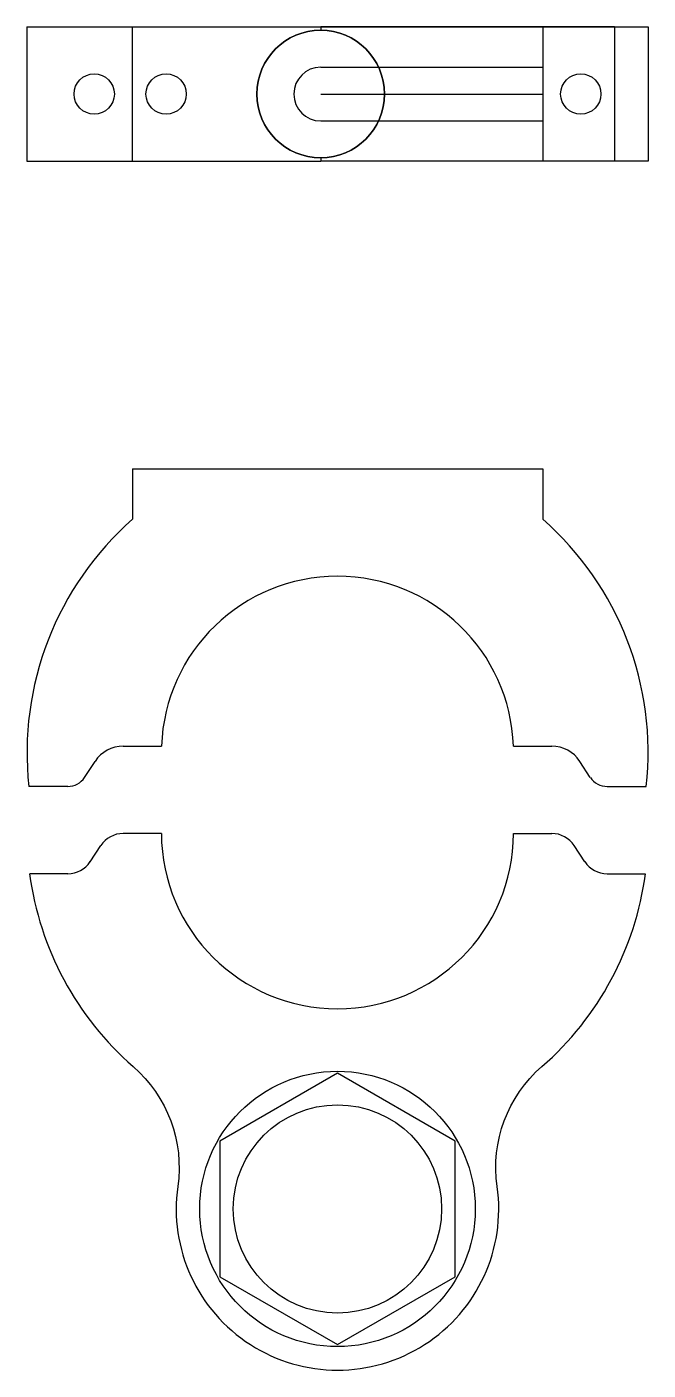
# Model space of a CAD drawing. Header units: millimetres. Extents: x 47 to 93, y 110 to 210.
import ezdxf

# ---------------------------------------------------------------- set-up
doc = ezdxf.new("R2010")
doc.units = ezdxf.units.MM
for name, color, linetype in [('Layer1', 5, 'Continuous'), ('Layer2', 4, 'Continuous'), ('Layer3', 6, 'Continuous'), ('Layer4', 1, 'Continuous'), ('Layer5', 7, 'Continuous'), ('Layer6', 2, 'Continuous'), ('Layer8', 43, 'Continuous')]:
    doc.layers.add(name, color=color, linetype=linetype)

msp = doc.modelspace()

# ---------------------------------------------------------------- linework, layer by layer
for centre in [(88.1, 205), (70, 150)]:
    msp.add_circle(centre, 0)
at = {"layer": 'Layer1'}
for p, q in [((46.89, 210), (46.89, 200)), ((46.89, 210), (68.75, 210)), ((68.75, 210), (68.75, 209.75)), ((68.75, 200.25), (68.75, 200)), ((46.89, 200), (68.75, 200)), ((54.75, 177.1), (85.27, 177.1)), ((54.75, 177.1), (54.75, 173.35)), ((85.27, 177.1), (85.27, 173.35)), ((54.06, 156.45), (56.91, 156.45)), ((83.09, 156.45), (85.94, 156.45)), ((51.19, 154.13), (51.97, 155.32)), ((88.81, 154.13), (88.03, 155.32)), ((49.93, 153.45), (47.04, 153.45)), ((90.07, 153.45), (92.96, 153.45))]:
    msp.add_line(p, q, dxfattribs=at)
for centre, radius, start, end in [((68.75, 205), 4.75, 90, 270), ((70.04, 155.97), 23.14, 131.3403, 186.2592), ((70.02, 156.01), 23.09, 353.638, 48.6747), ((70, 156), 13.1, 1.9736, 178.0264), ((54.06, 153.95), 2.5, 90, 146.75), ((85.94, 153.95), 2.5, 33.25, 90), ((49.93, 154.95), 1.5, 270, 326.75), ((90.07, 154.95), 1.5, 213.25, 270)]:
    msp.add_arc(centre, radius, start, end, dxfattribs=at)
at = {"layer": 'Layer2'}
for p, q in [((90.61, 210), (68.75, 210)), ((68.75, 210), (68.75, 209.75)), ((90.61, 210), (90.61, 200)), ((68.75, 200.25), (68.75, 200)), ((90.61, 200), (68.75, 200)), ((51.61, 147.85), (52.39, 149.05)), ((56.9, 149.95), (54.06, 149.95)), ((83.1, 149.95), (85.94, 149.95)), ((88.39, 147.85), (87.61, 149.05)), ((49.93, 146.95), (47.1, 146.95)), ((90.07, 146.95), (92.9, 146.95))]:
    msp.add_line(p, q, dxfattribs=at)
for centre, radius, start, end in [((68.75, 205), 4.75, 270, 90), ((54.06, 147.95), 2, 90, 146.75), ((70, 150), 13.1, 180.2137, 359.7863), ((85.94, 147.95), 2, 33.25, 90), ((49.93, 148.95), 2, 270, 326.75), ((90.07, 148.95), 2, 213.25, 270), ((70.04, 150.02), 23.15, 187.6278, 228.8151), ((70.04, 149.98), 23.07, 311.1213, 352.4638), ((70, 122), 12, 171.9681, 8.0191)]:
    msp.add_arc(centre, radius, start, end, dxfattribs=at)
at = {"layer": 'Layer2', "extrusion": (0, 0, -1)}
for centre, start, end in [((-48.22, 125.07), 131.1617, 188.0319), ((-91.78, 125.07), 351.9809, 48.8557)]:
    msp.add_arc(centre, 10, start, end, dxfattribs=at)
at = {"layer": 'Layer3'}
for p, q in [((54.75, 200), (54.75, 210)), ((68.75, 210), (93.11, 210)), ((85.27, 210), (85.27, 200)), ((93.11, 210), (93.11, 200)), ((68.75, 207), (85.27, 207)), ((68.75, 203), (85.27, 203)), ((93.11, 200), (68.75, 200))]:
    msp.add_line(p, q, dxfattribs=at)
for centre in [(51.9, 205), (57.25, 205), (88.1, 205)]:
    msp.add_circle(centre, 1.5, dxfattribs=at)
msp.add_arc((68.75, 205), 2, 90, 270, dxfattribs=at)
at = {"layer": 'Layer4'}
for centre, radius in [((68.75, 205), 4.75), ((70, 122), 7.75)]:
    msp.add_circle(centre, radius, dxfattribs=at)
at = {"layer": 'Layer5'}
msp.add_lwpolyline([(61.25, 116.95), (70, 111.9), (78.75, 116.95), (78.75, 127.05), (70, 132.1), (61.25, 127.05)], close=True, dxfattribs=at)
at = {"layer": 'Layer6'}
msp.add_circle((70, 122), 10.25, dxfattribs=at)
at = {"layer": 'Layer8'}
msp.add_line((68.75, 205), (85.27, 205), dxfattribs=at)

doc.saveas('drawing.dxf')
